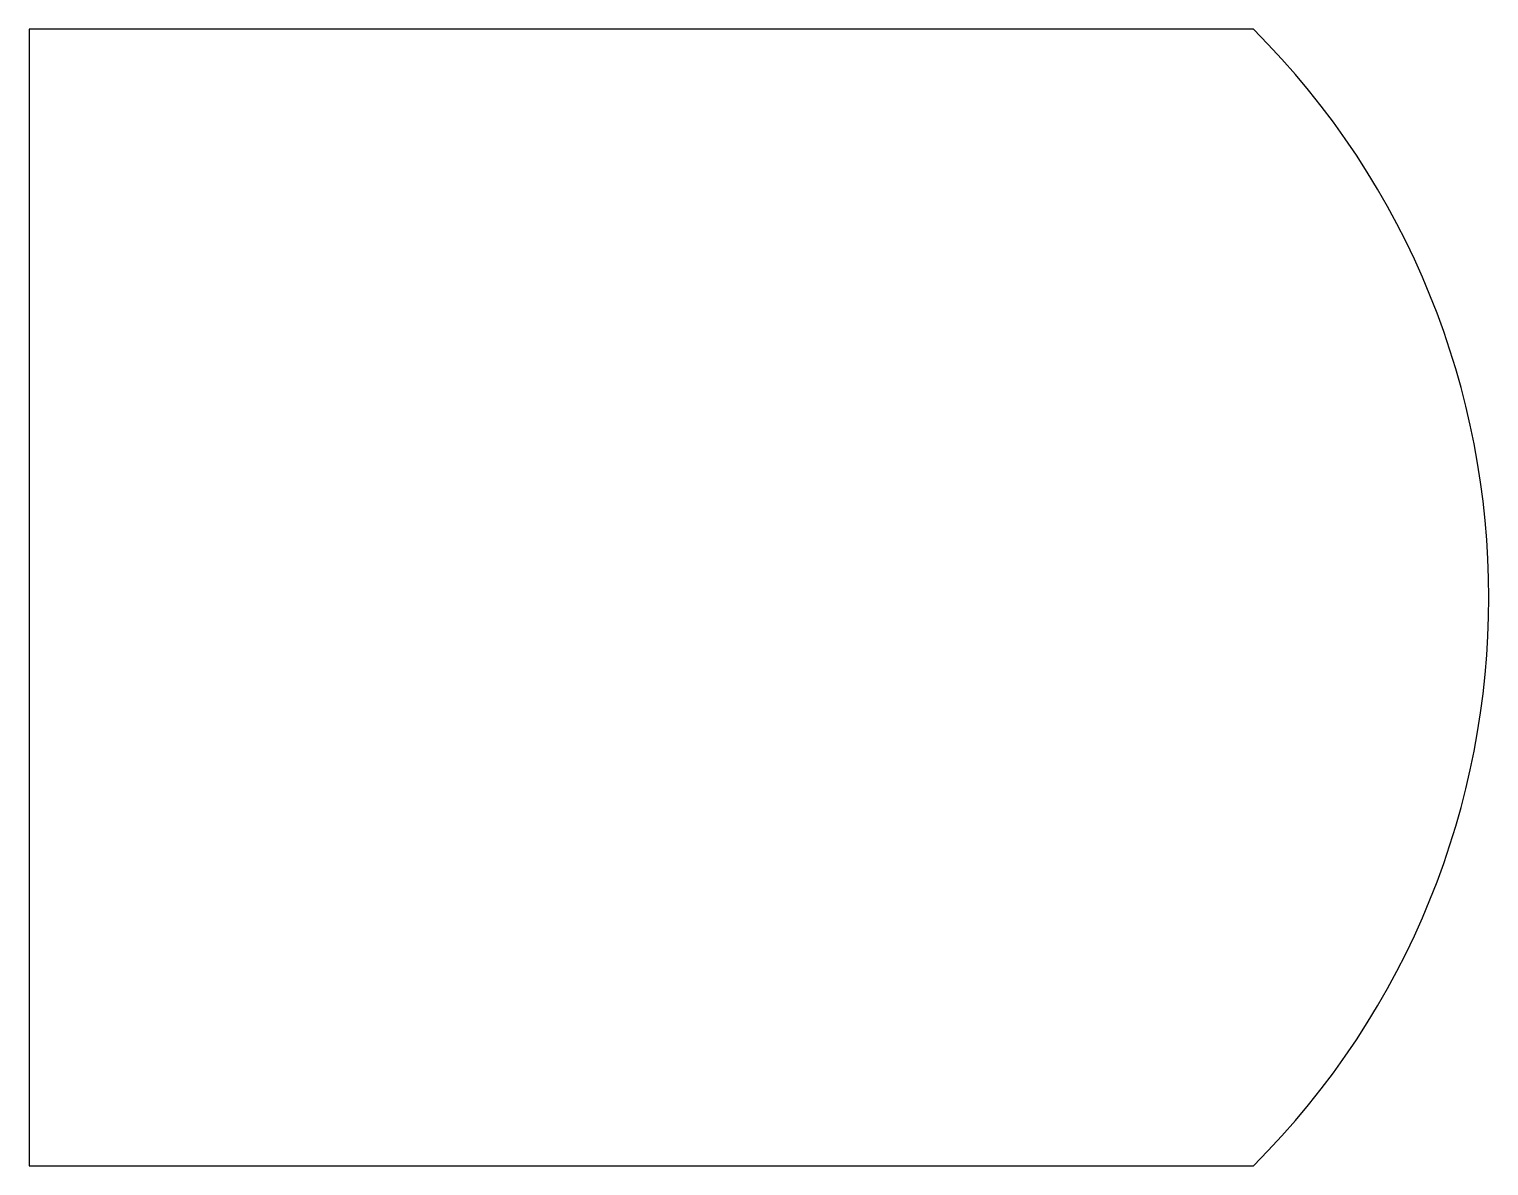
# Model space of a CAD drawing. Extents: x 0 to 15.5, y -6 to 6.
import ezdxf

# ---------------------------------------------------------------- set-up
doc = ezdxf.new("R2010")
doc.units = 0
doc.layers.add('20', color=31, linetype='CONTINUOUS')

msp = doc.modelspace()

# ---------------------------------------------------------------- linework, layer by layer
at = {"layer": '20'}
for p, q in [((13, 6.0325), (0, 6.0325)), ((0, 6.0325), (0, -6.0325)), ((0, -6.0325), (13, -6.0325))]:
    msp.add_line(p, q, dxfattribs=at)
msp.add_arc((6.9675, 0), 8.5312, 315, 45, dxfattribs=at)

doc.saveas('drawing.dxf')
